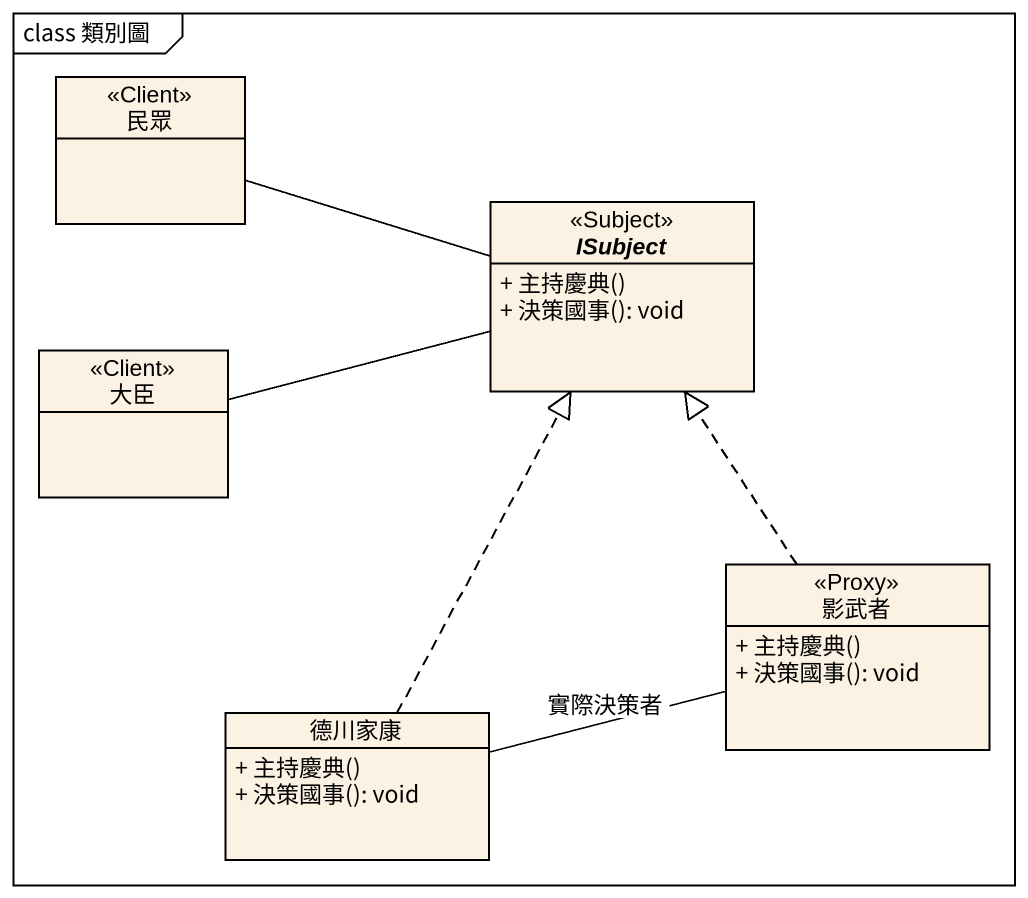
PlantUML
@startuml
mainframe class 類別圖
hide circle
hide empty members
skinparam classAttributeIconSize 0
class 民眾 <<Client>>
interface ISubject <<Subject>> {
  + 主持慶典()
  + 決策國事(): void
}
class 大臣 <<Client>>
class 影武者 <<Proxy>> {
  + 主持慶典()
  + 決策國事(): void
}
class 德川家康 {
  + 主持慶典()
  + 決策國事(): void
}
民眾 -right- ISubject
大臣 -right- ISubject
影武者 .up.|> ISubject
影武者 -left- 德川家康 : 實際決策者
德川家康 .up.|> ISubject
@enduml
